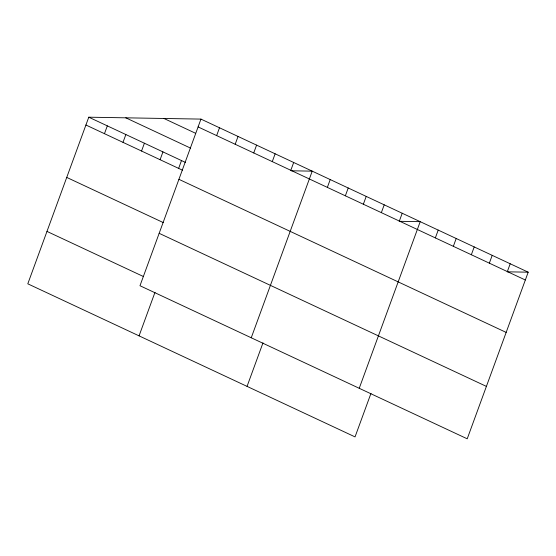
<?xml version="1.0" encoding="UTF-8"?>
<svg xmlns="http://www.w3.org/2000/svg" width="556" height="556" viewBox="0 0 556 556"><rect width="100%" height="100%" fill="white"/><g stroke="black" fill="none" stroke-linecap="round" stroke-linejoin="round"><path stroke-width="0.83" d="M200.959 119.102L139.98 285.728L467.221 438.809L528.2 272.183L200.959 119.102L88.779 117.191L27.8 283.817L355.041 436.898L370.977 393.363M104.459 133.683L107.322 125.864M123.001 142.357L125.864 134.545M141.544 151.037L144.407 143.219M160.093 159.711L162.95 151.892M178.636 168.385L181.492 160.566M139.063 335.866L154.992 292.324M216.638 135.594L219.502 127.776M235.181 144.268L238.044 136.449M253.731 152.942L256.587 145.123M272.273 161.615L275.13 153.803M290.816 170.296L293.679 162.477M251.242 337.777L312.222 171.151L291.184 170.789M247.052 386.378L262.988 342.844M327.359 187.386L330.215 179.567M345.352 195.809L348.216 187.991M363.353 204.226L366.216 196.407M381.353 212.642L384.21 204.83M399.354 221.066L402.21 213.247M359.232 388.29L420.211 221.663L399.173 221.309M435.348 237.905L438.211 230.087M453.348 246.322L456.205 238.503M471.342 254.745L474.205 246.927M489.343 263.162L492.206 255.343M507.343 271.578L510.2 263.766M507.169 271.821L528.2 272.183M198.096 126.921L525.337 280.002M163.937 118.47L195.615 133.294M125.795 117.823L190.701 148.181M88.779 117.191L185.356 162.373M85.916 125.01L182.5 170.192M178.921 179.324L506.162 332.405M66.734 177.42L163.318 222.595M159.162 233.318L486.403 386.399M46.975 231.414L143.559 276.589"/></g></svg>
